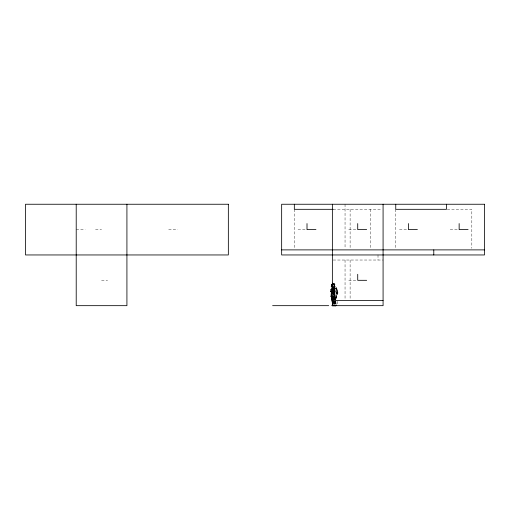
<?xml version="1.0" encoding="UTF-8"?>
<svg xmlns="http://www.w3.org/2000/svg" width="510" height="510" viewBox="0 0 510 510"><rect width="100%" height="100%" fill="white"/><g stroke="black" fill="none" stroke-linecap="round" stroke-linejoin="round"><path stroke-width="0.38" stroke-dasharray="2.55 1.91" d="M333.412 290.84L334.993 295.488L333.355 291.605L333.61 293.059L334.993 295.488L335.025 291.847L334.433 289.138L333.916 287.653L332.966 287.079L334.433 289.138L334.993 295.488L334.483 296.737L333.304 296.737L334.483 296.737L334.279 292.128L333.432 288.488L334.503 289.769L334.235 290.872L334.496 286.856L333.54 285.983M333.585 288.188L334.636 291.726L334.605 293.856L332.979 291.688M334.05 304.177L334.107 301.812M334.719 299.23L334.394 289.489L336.045 291.637L337.327 294.448L335.79 299.16L336.007 304.999M333.667 300.473L333.903 296.807L336.313 296.622L337.958 292.944L336.504 287.245L334.477 285.874L334.445 284.88L333.317 284.688M334.433 304.508L334.509 301.608M335.382 299.874L335.478 296.992L336.804 295.857L336.288 293.543L334.598 290.069L334.012 294.844L334.847 304.776M334.254 283.471L333.432 284.542L334.962 284.873L333.451 284.523L334.254 283.471L334.566 284.739L334.209 284.663L334.254 283.471L332.673 283.139M334.088 304.215L334.311 301.187M336.096 305.598L335.79 299.16L335.102 299.663L335.478 296.992L333.189 295.673L333.731 297.853L333.157 294.939M336.434 295.609L335.861 299.287L336.313 296.622M333.495 304.438L333.986 301.461M333.33 290.043L334.018 287.168L333.553 286.448L334.477 285.874L334.445 284.88M334.573 299.676L335.478 296.992M334.152 287.64L334.496 286.856L334.503 289.769L333.081 287.136L334.152 287.64L334.503 289.769M335.102 299.663L336.804 295.857M332.903 298.873L334.152 296.508L333.514 293.008M333.285 291.102L334.528 288.73L334.369 287.277L333.476 286.556L334.477 285.874M332.756 298.847L333.922 296.667L332.871 296.552L334.152 296.508L333.145 292.377M334.496 286.856L333.916 287.653L334.388 289.144M334.037 294.601L334.84 293.556L333.342 294.111M334.483 296.737L334.439 294.939L335.038 295.373L333.432 288.488L333.61 293.059L333.425 291.918M336.288 293.543L337.397 293.76L336.734 292.746L337.269 292.332L337.097 289.865M333.145 284.65L335.032 284.822L332.8 284.491M332.565 296.654L334.477 296.348L333.208 296.552M333.304 296.737L333.922 296.667M333.157 209.317L381.493 209.317M447.257 209.317L471.82 209.317L471.82 248.293M76.213 229.602L85.164 229.602M95.536 229.602L101.566 229.602M168.683 229.602L177.633 229.602M298.063 229.602L306.268 229.602M348.77 229.602L356.974 229.602M399.483 229.602L407.688 229.602M450.196 229.602L458.401 229.602M333.157 260.03L383.08 260.03M101.566 280.315L107.597 280.315M348.77 280.315L356.974 280.315M334.962 284.873L333.049 284.44L334.955 284.778M333.451 284.523L334.209 284.663M333.432 284.542L334.617 284.765M332.839 284.478L334.675 284.956M334.369 287.277L336.543 290.432L336.9 293.199L337.397 293.76L337.186 290.585L334.528 288.73M334.228 284.892L334.311 285.957L336.504 287.245M333.196 283.292L334.241 283.605M334.394 284.809L333.661 284.663M332.004 291.918L333.871 292.727M334.018 287.168L335.478 288.418L337.958 292.944L337.327 294.448L335.892 287.085M332.66 292.287L334.012 294.844M333.323 290.241L335.038 295.373L334.445 292.683M337.186 290.585L335.739 287.181L336.702 290.133L336.734 292.746M333.381 297.426L333.859 298.936L334.069 296.482L334.216 299.702M334.598 290.069L335.854 294.289M334.165 300.594L333.393 296.941M334.483 301.429L335.121 304.291M333.381 293.977L333.782 296.265M335.478 301.448L335.892 304.215M334.222 301.741L334.509 303.89M333.744 299.644L333.986 296.648L334.005 299.287M333.814 300.365L334.171 303.973M334.636 291.726L334.993 295.488M333.572 284.778L333.719 286.365M336.045 291.637L336.37 295.424M334.222 301.27L334.458 303.979M334.923 296.042L335.223 299.599M333.374 301.251L333.527 303.985L333.342 300.588M333.903 296.807L334.05 299.619M335.452 301.333L335.586 304.266M335.758 301.461L335.809 305.751M395.754 209.317L395.754 248.293M378.006 254.955L378.006 260.03M370.4 209.317L370.4 248.293M350.115 209.317L350.115 248.293M350.115 260.03L350.115 299.803M345.047 204.249L345.047 248.293M345.047 260.03L345.047 299.803M337.435 301.321L337.435 305.668M294.334 209.317L294.334 248.293"/><path stroke-width="0.76" d="M332.055 284.44L332.067 286.365L332.979 287.417L331.991 286.505L332.055 284.44L332.412 284.51M332.903 305.675L335.809 305.751L332.118 305.681L332.769 303.667L331.717 298.866L331.882 296.438L331.251 291.688L331.398 289.419L332.66 288.348M331.443 284.714L331.302 286.811L332.488 287.512L332.966 287.079L332.029 286.467L331.443 284.714L332.769 284.134M331.251 291.688L332.004 291.918L330.729 291.688L330.913 289.712L332.756 287.576M331.462 296.501L330.99 296.316L331.436 291.733L331.557 296.635M330.99 296.316L332.291 296.374L331.583 298.184L332.565 303.807L332.144 305.713L333.1 305.662M332.246 284.293L332.673 283.139L332.086 284.287L332.788 284.414M331.717 298.866L332.871 296.552M331.589 284.382L332.839 284.478M332.871 304.91L332.144 305.713L333.393 305.203L332.59 305.624M330.913 289.712L331.398 289.419M332.029 286.467L331.302 286.811L331.749 284.918L332.361 286.002M332.616 305.656L336.096 305.598L332.616 305.656L334.311 305.413M333.157 209.317L294.334 209.317L294.334 204.249M315.958 229.602L307.007 229.602L307.007 223.571M366.671 229.602L357.72 229.602L357.72 223.571M417.384 229.602L408.433 229.602L408.433 223.571M468.097 229.602L459.147 229.602L459.147 223.571M281.654 249.887L484.5 249.887M366.671 280.315L357.72 280.315L357.72 274.284M332.367 300.6L383.08 300.6M272.614 305.668L328.727 305.668M330.729 291.688L332.979 291.688M331.876 296.361L331.156 296.355L331.876 296.361L332.246 297.808M331.322 291.656L332.75 291.714M334.7 305.318L335.656 305.732L334.573 305.222M332.118 289.011L332.979 290.228M332.125 292.874L332.718 293.766M446.467 204.249L446.467 209.317L395.754 209.317L395.754 204.249M433.787 249.887L433.787 254.955M383.08 204.249L383.08 305.668L332.367 305.668L332.367 204.249M126.92 204.249L126.92 305.668L76.213 305.668L76.213 204.249M228.346 204.249L25.5 204.249L25.5 254.955L228.346 254.955L228.346 204.249M484.5 204.249L281.654 204.249L281.654 254.955L484.5 254.955L484.5 204.249"/></g></svg>
